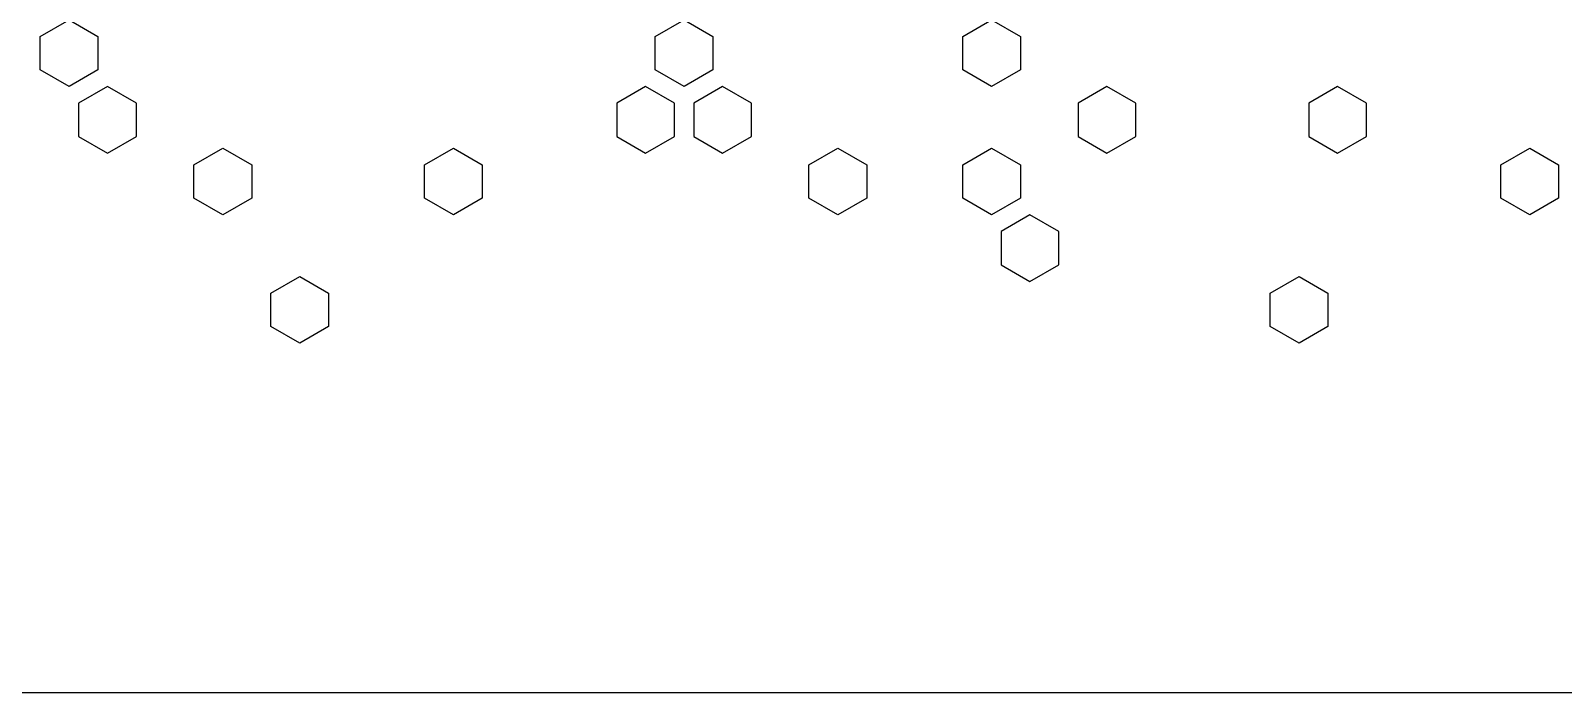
# Model space of a CAD drawing. Header units: millimetres. Extents: x 9733 to 10566, y 2888 to 3129.
# Drawn here: x 10149.5 to 10372.2, y 2888.1 to 2984.3 of the extents above; entities that cross this region are included whole.
import ezdxf

# ---------------------------------------------------------------- set-up
doc = ezdxf.new("R2010")
doc.units = ezdxf.units.MM
doc.layers.get('0').update_dxf_attribs({"color": 1, "true_color": 0xff0000})

msp = doc.modelspace()

# ---------------------------------------------------------------- linework, layer by layer
for p, q in [((10150.93, 2983.42), (10155.12, 2985.84)), ((10155.12, 2985.84), (10159.31, 2983.42)), ((10240.26, 2983.42), (10244.45, 2985.84)), ((10244.45, 2985.84), (10248.64, 2983.42)), ((10284.92, 2983.42), (10289.11, 2985.84)), ((10289.11, 2985.84), (10293.3, 2983.42)), ((10150.93, 2978.58), (10150.93, 2983.42)), ((10159.31, 2983.42), (10159.31, 2978.58)), ((10240.26, 2978.58), (10240.26, 2983.42)), ((10248.64, 2983.42), (10248.64, 2978.58)), ((10284.92, 2978.58), (10284.92, 2983.42)), ((10293.3, 2983.42), (10293.3, 2978.58)), ((10155.12, 2976.16), (10150.93, 2978.58)), ((10159.31, 2978.58), (10155.12, 2976.16)), ((10244.45, 2976.16), (10240.26, 2978.58)), ((10248.64, 2978.58), (10244.45, 2976.16)), ((10289.11, 2976.16), (10284.92, 2978.58)), ((10293.3, 2978.58), (10289.11, 2976.16)), ((10160.7, 2976.17), (10156.51, 2973.75)), ((10164.89, 2973.75), (10160.7, 2976.17)), ((10238.86, 2976.17), (10234.68, 2973.75)), ((10243.05, 2973.75), (10238.86, 2976.17)), ((10250.03, 2976.17), (10245.84, 2973.75)), ((10254.22, 2973.75), (10250.03, 2976.17)), ((10305.86, 2976.17), (10301.67, 2973.75)), ((10310.05, 2973.75), (10305.86, 2976.17)), ((10339.36, 2976.17), (10335.17, 2973.75)), ((10343.55, 2973.75), (10339.36, 2976.17)), ((10156.51, 2973.75), (10156.51, 2968.91)), ((10164.89, 2968.91), (10164.89, 2973.75)), ((10234.68, 2973.75), (10234.68, 2968.91)), ((10243.05, 2968.91), (10243.05, 2973.75)), ((10245.84, 2973.75), (10245.84, 2968.91)), ((10254.22, 2968.91), (10254.22, 2973.75)), ((10301.67, 2973.75), (10301.67, 2968.91)), ((10310.05, 2968.91), (10310.05, 2973.75)), ((10335.17, 2973.75), (10335.17, 2968.91)), ((10343.55, 2968.91), (10343.55, 2973.75)), ((10156.51, 2968.91), (10160.7, 2966.49)), ((10160.7, 2966.49), (10164.89, 2968.91)), ((10234.68, 2968.91), (10238.86, 2966.49)), ((10238.86, 2966.49), (10243.05, 2968.91)), ((10245.84, 2968.91), (10250.03, 2966.49)), ((10250.03, 2966.49), (10254.22, 2968.91)), ((10301.67, 2968.91), (10305.86, 2966.49)), ((10305.86, 2966.49), (10310.05, 2968.91)), ((10335.17, 2968.91), (10339.36, 2966.49)), ((10339.36, 2966.49), (10343.55, 2968.91)), ((10173.26, 2964.77), (10177.45, 2967.19)), ((10177.45, 2967.19), (10181.64, 2964.77)), ((10206.76, 2964.77), (10210.95, 2967.19)), ((10210.95, 2967.19), (10215.14, 2964.77)), ((10262.59, 2964.77), (10266.78, 2967.19)), ((10266.78, 2967.19), (10270.97, 2964.77)), ((10284.92, 2964.77), (10289.11, 2967.19)), ((10289.11, 2967.19), (10293.3, 2964.77)), ((10363.08, 2964.77), (10367.27, 2967.19)), ((10367.27, 2967.19), (10371.46, 2964.77)), ((10173.26, 2959.93), (10173.26, 2964.77)), ((10181.64, 2964.77), (10181.64, 2959.93)), ((10206.76, 2959.93), (10206.76, 2964.77)), ((10215.14, 2964.77), (10215.14, 2959.93)), ((10262.59, 2959.93), (10262.59, 2964.77)), ((10270.97, 2964.77), (10270.97, 2959.93)), ((10284.92, 2959.93), (10284.92, 2964.77)), ((10293.3, 2964.77), (10293.3, 2959.93)), ((10363.08, 2959.93), (10363.08, 2964.77)), ((10371.46, 2964.77), (10371.46, 2959.93)), ((10177.45, 2957.51), (10173.26, 2959.93)), ((10181.64, 2959.93), (10177.45, 2957.51)), ((10210.95, 2957.51), (10206.76, 2959.93)), ((10215.14, 2959.93), (10210.95, 2957.51)), ((10266.78, 2957.51), (10262.59, 2959.93)), ((10270.97, 2959.93), (10266.78, 2957.51)), ((10289.11, 2957.51), (10284.92, 2959.93)), ((10293.3, 2959.93), (10289.11, 2957.51)), ((10367.27, 2957.51), (10363.08, 2959.93)), ((10371.46, 2959.93), (10367.27, 2957.51)), ((10294.69, 2957.52), (10290.51, 2955.1)), ((10298.88, 2955.1), (10294.69, 2957.52)), ((10290.51, 2955.1), (10290.51, 2950.26)), ((10298.88, 2950.26), (10298.88, 2955.1)), ((10290.51, 2950.26), (10294.69, 2947.84)), ((10294.69, 2947.84), (10298.88, 2950.26)), ((10184.43, 2946.12), (10188.62, 2948.54)), ((10188.62, 2948.54), (10192.81, 2946.12)), ((10329.59, 2946.12), (10333.77, 2948.54)), ((10333.77, 2948.54), (10337.96, 2946.12)), ((10184.43, 2941.28), (10184.43, 2946.12)), ((10192.81, 2946.12), (10192.81, 2941.28)), ((10329.59, 2941.28), (10329.59, 2946.12)), ((10337.96, 2946.12), (10337.96, 2941.28)), ((10188.62, 2938.87), (10184.43, 2941.28)), ((10192.81, 2941.28), (10188.62, 2938.87)), ((10333.77, 2938.87), (10329.59, 2941.28)), ((10337.96, 2941.28), (10333.77, 2938.87)), ((9733.25, 2888.14), (10566.35, 2888.14))]:
    msp.add_line(p, q)

doc.saveas('drawing.dxf')
